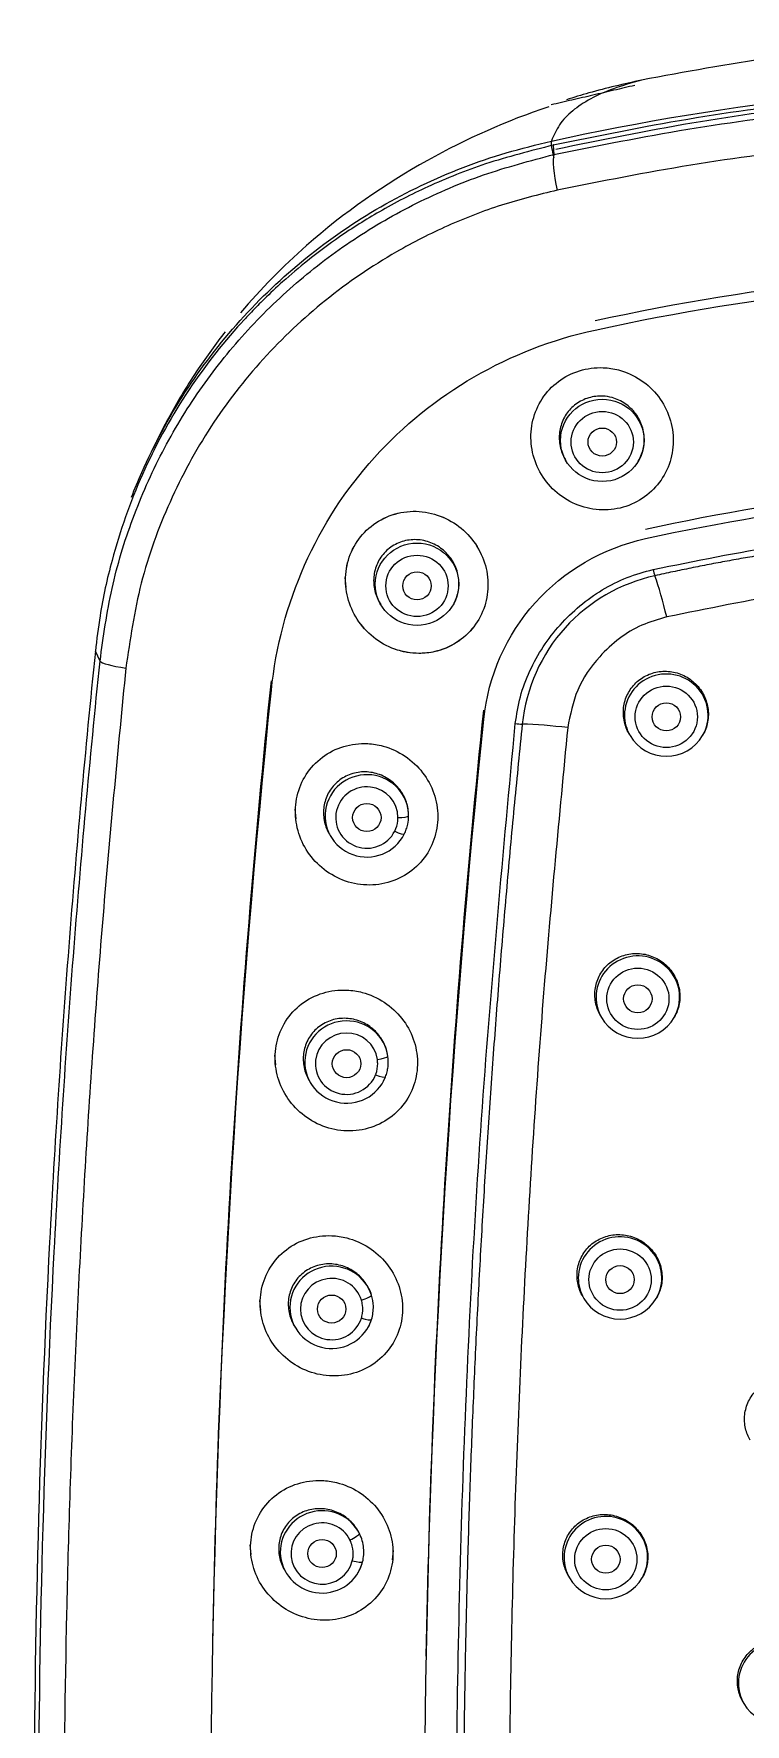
# Model space of a CAD drawing. Extents: x 0 to 3160, y 0 to 2315.
# Drawn here: x 1115.31 to 1135.3, y 1183.93 to 1231.42 of the extents above; entities that cross this region are included whole.
import ezdxf

# ---------------------------------------------------------------- set-up
doc = ezdxf.new("R2010")
doc.units = 0
doc.header["$LTSCALE"] = 10
doc.header["$MEASUREMENT"] = 0
doc.layers.add('1', color=7, linetype='CONTINUOUS')

msp = doc.modelspace()

# ---------------------------------------------------------------- linework, layer by layer
at = {"layer": '1', "color": 7, "linetype": 'Continuous', "lineweight": 13}
for p, q in [((1129.904, 1228.293), (1129.926, 1228.032)), ((1117.171, 1213.798), (1117.039, 1214.074)), ((1121.985, 1212.977), (1121.985, 1213.245)), ((1127.954, 1212.159), (1127.954, 1212.424))]:
    msp.add_line(p, q, dxfattribs=at)
at = {"layer": '1', "color": 7, "linetype": 'Continuous', "lineweight": 18}
for p, q in [((1130.241, 1219.47), (1130.266, 1219.426)), ((1132.305, 1219.426), (1132.308, 1219.432)), ((1124.055, 1216.144), (1124.081, 1215.879)), ((1125.026, 1215.444), (1125.06, 1215.386)), ((1127.098, 1215.386), (1127.102, 1215.391)), ((1117.038, 1214.079), (1117.039, 1214.074)), ((1132.041, 1211.749), (1132.066, 1211.706)), ((1134.105, 1211.706), (1134.11, 1211.716)), ((1122.644, 1209.635), (1122.671, 1209.37)), ((1123.617, 1208.933), (1123.65, 1208.877)), ((1131.239, 1203.83), (1131.266, 1203.784)), ((1133.305, 1203.784), (1133.311, 1203.795)), ((1122.074, 1202.723), (1122.101, 1202.456)), ((1123.045, 1202.02), (1123.079, 1201.961)), ((1130.738, 1195.943), (1130.766, 1195.894)), ((1132.805, 1195.894), (1132.812, 1195.906)), ((1121.654, 1195.833), (1121.681, 1195.566)), ((1122.624, 1195.13), (1122.66, 1195.068)), ((1121.385, 1188.966), (1121.412, 1188.698)), ((1125.394, 1188.549), (1125.42, 1188.812)), ((1122.354, 1188.263), (1122.391, 1188.199)), ((1130.336, 1188.091), (1130.366, 1188.039)), ((1132.405, 1188.039), (1132.413, 1188.053)), ((1135.24, 1184.558), (1135.266, 1184.513))]:
    msp.add_line(p, q, dxfattribs=at)
for centre, major_axis, ratio, start_param, end_param in [((1129.926, 1228.12), (-0.065, 0.293), 0.14625, 0.142753, 2.15388), ((1133.085, 1212.279), (-1.174, 0), 0.984808, 0.519148, 1.570797), ((1133.085, 1212.279), (1.174, 0), 0.984808, -1.570796, -0.519148), ((1124.669, 1209.45), (1.174, 0), 0.984808, -0.003231, 5.82392), ((1125.544, 1209.452), (-0.3, 0.001), 0.173647, 1.571366, 3.054896), ((1125.453, 1209.073), (-0.268, 0.135), 0.155654, 1.648802, 3.132332), ((1124.099, 1202.534), (1.174, 0), 0.984808, 0.140521, 5.913824), ((1132.285, 1204.358), (-1.174, 0), 0.984808, 0.519148, 1.570797), ((1132.285, 1204.358), (1.174, 0), 0.984808, -1.570796, -0.519148), ((1124.965, 1202.66), (0.297, 0.043), 0.171937, 4.687698, 6.171228), ((1124.915, 1202.228), (-0.279, 0.11), 0.161937, 1.634368, 3.117898), ((1123.679, 1195.642), (1.174, 0), 0.984808, 0.297825, 5.983763), ((1124.516, 1195.899), (0.286, 0.089), 0.166004, 4.660693, 6.144223), ((1131.785, 1196.468), (-1.174, 0), 0.984808, 0.519148, 1.570797), ((1131.785, 1196.468), (1.174, 0), 0.984808, -1.570796, -0.519148), ((1124.516, 1195.392), (-0.286, 0.09), 0.165922, 1.62276, 3.10629), ((1123.411, 1188.772), (-1.174, 0), 0.984808, 3.600812, 9.183695), ((1124.195, 1189.159), (0.268, 0.135), 0.155658, 4.634391, 6.117921), ((1124.26, 1188.571), (-0.291, 0.073), 0.168626, 1.61287, 3.0964), ((1131.385, 1188.612), (-1.174, 0), 0.984808, 0.519148, 1.570797), ((1131.385, 1188.612), (1.174, 0), 0.984808, -1.570796, -0.519148), ((1136.285, 1185.087), (-1.174, 0), 0.984808, 0.519148, 1.570797)]:
    msp.add_ellipse(centre, major_axis=major_axis, ratio=ratio, start_param=start_param, end_param=end_param, dxfattribs=at)
at = {"layer": '1', "color": 7, "linetype": 'Continuous', "lineweight": 13}
for centre, major_axis, ratio, start_param, end_param in [((1129.978, 1228.012), (-0.065, 0.293), 0.146675, -0.223234, 0.259169), ((1130.171, 1227.096), (-0.211, 0.977), 0.162532, 0.259836, 1.604359), ((1132.752, 1216.403), (-0.065, 0.293), 0.144836, 1.643982, 2.318547), ((1132.852, 1214.823), (-0.428, 1.954), 0.142616, -1.492042, -0.822695), ((1118.162, 1213.713), (-0.995, 0.101), 0.140734, 0.104858, 1.313382), ((1133.085, 1212.279), (-1.174, 0), 0.984808, 2.622445, 6.283185), ((1128.89, 1212.077), (-0.298, 0.031), 0.13411, 1.419789, 2.09866), ((1130.015, 1211.694), (-1.989, 0.207), 0.133358, 4.575348, 5.240428), ((1133.085, 1212.279), (-1.174, 0), 0.984808, 0, 0.519148), ((1124.669, 1209.403), (-0.875, 0), 0.984808, 3.138362, 8.965512), ((1132.285, 1204.358), (-1.174, 0), 0.984808, 2.622445, 6.283185), ((1132.285, 1204.358), (-1.174, 0), 0.984808, 0, 0.519148), ((1124.099, 1202.487), (0.875, 0), 0.984808, 0.140521, 5.913824), ((1131.785, 1196.468), (-1.174, 0), 0.984808, 2.622445, 6.283185), ((1123.679, 1195.594), (0.875, 0), 0.984808, 0.297825, 5.983763), ((1131.785, 1196.468), (-1.174, 0), 0.984808, 0, 0.519148), ((1131.385, 1188.612), (-1.174, 0), 0.984808, 2.622445, 6.283185), ((1123.411, 1188.725), (-0.875, 0), 0.984808, 3.600812, 9.183695), ((1131.385, 1188.612), (-1.174, 0), 0.984808, 0, 0.519148), ((1136.285, 1185.087), (-1.174, 0), 0.984808, 2.622445, 6.283185), ((1136.285, 1185.087), (-1.174, 0), 0.984808, 0, 0.519148)]:
    msp.add_ellipse(centre, major_axis=major_axis, ratio=ratio, start_param=start_param, end_param=end_param, dxfattribs=at)
at = {"layer": '1', "color": 7, "linetype": 'Continuous', "lineweight": 18}
for centre, major_axis in [((1131.285, 1219.999), (-1.174, 0)), ((1131.285, 1219.952), (0.4, 0)), ((1126.079, 1215.959), (-1.174, 0)), ((1126.079, 1215.912), (0.4, 0)), ((1133.085, 1212.232), (0.4, 0)), ((1124.669, 1209.403), (0.4, 0)), ((1132.285, 1204.31), (0.4, 0)), ((1124.099, 1202.487), (0.4, 0)), ((1131.785, 1196.42), (0.4, 0)), ((1123.679, 1195.594), (0.4, 0)), ((1123.411, 1188.725), (0.4, 0)), ((1131.385, 1188.565), (0.4, 0))]:
    msp.add_ellipse(centre, major_axis=major_axis, ratio=0.984808, dxfattribs=at)
at = {"layer": '1', "color": 7, "linetype": 'Continuous', "lineweight": 13}
for centre in [(1131.285, 1219.952), (1126.079, 1215.912), (1133.085, 1212.232), (1132.285, 1204.31), (1131.785, 1196.42), (1131.385, 1188.565)]:
    msp.add_ellipse(centre, major_axis=(0.875, 0), ratio=0.984808, dxfattribs=at)
at = {"layer": '1', "color": 7, "linetype": 'Continuous', "lineweight": 18}
for points, knots in [([(1158.187, 1230.12), (1156.974, 1230.345), (1154.55, 1230.794), (1150.866, 1231.205), (1147.169, 1231.421), (1143.459, 1231.423), (1139.748, 1231.207), (1136.044, 1230.796), (1133.607, 1230.346), (1132.388, 1230.121)], [0, 0, 0, 0, 0.142917, 0.285499, 0.427782, 0.569979, 0.712989, 0.856507, 1, 1, 1, 1]), ([(1129.856, 1228.408), (1134.862, 1229.515), (1140.116, 1230.092), (1150.465, 1230.091), (1155.68, 1229.521), (1160.715, 1228.408)], [0, 0, 0, 0, 0.5, 0.5, 1, 1, 1, 1]), ([(1132.388, 1230.121), (1131.894, 1230.01), (1131.184, 1229.85), (1130.487, 1229.635), (1130.276, 1229.565)], [0, 0, 0, 0, 0.695922, 1, 1, 1, 1]), ([(1160.667, 1228.293), (1159.4, 1228.551), (1156.874, 1229.067), (1153.027, 1229.578), (1149.164, 1229.894), (1145.288, 1229.998), (1141.405, 1229.893), (1137.531, 1229.574), (1133.683, 1229.063), (1131.163, 1228.549), (1129.904, 1228.293)], [0, 0, 0, 0, 0.125753, 0.250834, 0.375449, 0.499809, 0.624508, 0.749728, 0.875039, 1, 1, 1, 1]), ([(1129.978, 1228.182), (1131.249, 1228.443), (1133.777, 1228.961), (1137.615, 1229.478), (1141.45, 1229.797), (1145.285, 1229.902), (1149.121, 1229.797), (1152.955, 1229.478), (1156.794, 1228.961), (1159.321, 1228.443), (1160.593, 1228.182)], [0, 0, 0, 0, 0.126922, 0.252204, 0.37638, 0.5, 0.62362, 0.747796, 0.873078, 1, 1, 1, 1]), ([(1129.782, 1229.371), (1128.603, 1228.98), (1126.246, 1227.931), (1123.31, 1225.908), (1121.694, 1224.261), (1121.12, 1223.583)], [0, 0, 0, 0, 0.362395, 0.755403, 1, 1, 1, 1]), ([(1129.904, 1228.293), (1129.266, 1228.131), (1128.055, 1227.824), (1126.436, 1227.175), (1125.071, 1226.477), (1123.95, 1225.767), (1123.05, 1225.098), (1122.349, 1224.505), (1121.828, 1224.017), (1121.469, 1223.653), (1121.259, 1223.43), (1120.595, 1222.704), (1119.529, 1221.33), (1118.303, 1219.075), (1117.553, 1216.955), (1117.184, 1215.268), (1117.08, 1214.407), (1117.039, 1214.074)], [0, 0, 0, 0, 0.095356, 0.180765, 0.255896, 0.32081, 0.375716, 0.420666, 0.455666, 0.4807, 0.49574, 0.500765, 0.625303, 0.749988, 0.874546, 0.951584, 1, 1, 1, 1]), ([(1118.054, 1218.404), (1118.145, 1218.637), (1118.568, 1219.656), (1119.503, 1221.381), (1121.572, 1224.083), (1124.263, 1226.262), (1126.961, 1227.539), (1128.586, 1228.098), (1129.43, 1228.304), (1129.856, 1228.408)], [0, 0, 0, 0, 0.046447, 0.204807, 0.363612, 0.680516, 0.840188, 0.919435, 1, 1, 1, 1]), ([(1117.171, 1213.798), (1117.265, 1214.481), (1117.453, 1215.844), (1118.057, 1217.815), (1118.883, 1219.688), (1119.941, 1221.435), (1121.208, 1223.03), (1122.664, 1224.453), (1124.285, 1225.683), (1126.051, 1226.697), (1127.927, 1227.501), (1129.26, 1227.855), (1129.926, 1228.032)], [0, 0, 0, 0, 0.100385, 0.20018, 0.300559, 0.400425, 0.500329, 0.60028, 0.699954, 0.799725, 0.899865, 1, 1, 1, 1]), ([(1131.083, 1223.364), (1135.732, 1224.381), (1140.481, 1224.893), (1150.109, 1224.892), (1154.839, 1224.381), (1159.488, 1223.365)], [0, 0, 0, 0, 0.5, 0.5, 1, 1, 1, 1]), ([(1131.083, 1223.1), (1135.739, 1224.119), (1140.455, 1224.627), (1150.012, 1224.635), (1154.831, 1224.12), (1159.488, 1223.101)], [0, 0, 0, 0, 0.5, 0.5, 1, 1, 1, 1]), ([(1131.083, 1223.1), (1135.739, 1224.119), (1140.455, 1224.627), (1150.012, 1224.635), (1154.831, 1224.12), (1159.488, 1223.101)], [0, 0, 0, 0, 0.5, 0.5, 1, 1, 1, 1]), ([(1120.689, 1223.053), (1120.424, 1222.715), (1119.871, 1221.953), (1119.19, 1220.838), (1118.794, 1220.052), (1118.64, 1219.722)], [0, 0, 0, 0, 0.332026, 0.725177, 1, 1, 1, 1]), ([(1121.985, 1212.977), (1122.237, 1215.429), (1123.26, 1217.719), (1126.5, 1221.314), (1128.681, 1222.574), (1131.083, 1223.1)], [0, 0, 0, 0, 0.5, 0.5, 1, 1, 1, 1]), ([(1121.985, 1212.977), (1122.237, 1215.429), (1123.26, 1217.719), (1126.5, 1221.314), (1128.681, 1222.574), (1131.083, 1223.1)], [0, 0, 0, 0, 0.5, 0.5, 1, 1, 1, 1]), ([(1131.312, 1222.042), (1131.087, 1222.051), (1130.86, 1222.021), (1130.434, 1221.89), (1130.229, 1221.786), (1129.875, 1221.52), (1129.72, 1221.354), (1129.478, 1220.986), (1129.389, 1220.779), (1129.284, 1220.353), (1129.268, 1220.128), (1129.309, 1219.688), (1129.367, 1219.468), (1129.55, 1219.06), (1129.678, 1218.867), (1129.987, 1218.535), (1130.173, 1218.392), (1130.576, 1218.177), (1130.799, 1218.102), (1131.25, 1218.033), (1131.484, 1218.038), (1131.927, 1218.124), (1132.143, 1218.206), (1132.525, 1218.434), (1132.698, 1218.582), (1132.977, 1218.922), (1133.089, 1219.119), (1133.238, 1219.532), (1133.278, 1219.754), (1133.283, 1220.196), (1133.248, 1220.421), (1133.108, 1220.845), (1133, 1221.049), (1132.727, 1221.409), (1132.557, 1221.569), (1132.179, 1221.823), (1131.965, 1221.919), (1131.603, 1222.014), (1131.457, 1222.036), (1131.312, 1222.042)], [0, 0, 0, 0, 0.053843, 0.053843, 0.10772, 0.10772, 0.16108, 0.16108, 0.213849, 0.213849, 0.266429, 0.266429, 0.319347, 0.319347, 0.372997, 0.372997, 0.42743, 0.42743, 0.4823, 0.4823, 0.537032, 0.537032, 0.591144, 0.591144, 0.644497, 0.644497, 0.697315, 0.697315, 0.750013, 0.750013, 0.802995, 0.802995, 0.856518, 0.856518, 0.910635, 0.910635, 0.965196, 0.965196, 1, 1, 1, 1]), ([(1131.312, 1222.042), (1131.087, 1222.051), (1130.86, 1222.021), (1130.434, 1221.89), (1130.229, 1221.786), (1129.875, 1221.52), (1129.72, 1221.354), (1129.478, 1220.986), (1129.389, 1220.779), (1129.284, 1220.353), (1129.268, 1220.128), (1129.309, 1219.688), (1129.367, 1219.468), (1129.55, 1219.06), (1129.678, 1218.867), (1129.987, 1218.535), (1130.173, 1218.392), (1130.576, 1218.177), (1130.799, 1218.102), (1131.25, 1218.033), (1131.484, 1218.038), (1131.927, 1218.124), (1132.143, 1218.206), (1132.525, 1218.434), (1132.698, 1218.582), (1132.977, 1218.922), (1133.089, 1219.119), (1133.238, 1219.532), (1133.278, 1219.754), (1133.283, 1220.196), (1133.248, 1220.421), (1133.108, 1220.845), (1133, 1221.049), (1132.727, 1221.409), (1132.557, 1221.569), (1132.179, 1221.823), (1131.965, 1221.919), (1131.603, 1222.014), (1131.457, 1222.036), (1131.312, 1222.042)], [0, 0, 0, 0, 0.053843, 0.053843, 0.10772, 0.10772, 0.16108, 0.16108, 0.213849, 0.213849, 0.266429, 0.266429, 0.319347, 0.319347, 0.372997, 0.372997, 0.42743, 0.42743, 0.4823, 0.4823, 0.537032, 0.537032, 0.591144, 0.591144, 0.644497, 0.644497, 0.697315, 0.697315, 0.750013, 0.750013, 0.802995, 0.802995, 0.856518, 0.856518, 0.910635, 0.910635, 0.965196, 0.965196, 1, 1, 1, 1]), ([(1131.301, 1221.242), (1131.168, 1221.249), (1131.031, 1221.233), (1130.776, 1221.157), (1130.653, 1221.096), (1130.44, 1220.939), (1130.346, 1220.841), (1130.2, 1220.623), (1130.145, 1220.5), (1130.08, 1220.246), (1130.069, 1220.111), (1130.09, 1219.848), (1130.124, 1219.716), (1130.196, 1219.552), (1130.217, 1219.511), (1130.24, 1219.47)], [0, 0, 0, 0, 0.159444, 0.159444, 0.318994, 0.318994, 0.476869, 0.476869, 0.63302, 0.63302, 0.788656, 0.788656, 0.945273, 0.945273, 1, 1, 1, 1]), ([(1132.307, 1219.43), (1132.34, 1219.487), (1132.369, 1219.547), (1132.437, 1219.732), (1132.463, 1219.864), (1132.468, 1220.128), (1132.448, 1220.262), (1132.367, 1220.516), (1132.304, 1220.638), (1132.143, 1220.855), (1132.043, 1220.952), (1131.818, 1221.106), (1131.691, 1221.165), (1131.476, 1221.224), (1131.389, 1221.238), (1131.301, 1221.242)], [0, 0, 0, 0, 0.080452, 0.080452, 0.240499, 0.240499, 0.401296, 0.401296, 0.56379, 0.56379, 0.72826, 0.72826, 0.894231, 0.894231, 1, 1, 1, 1]), ([(1132.503, 1217.504), (1136.696, 1218.428), (1140.941, 1218.887), (1149.537, 1218.894), (1153.874, 1218.429), (1158.067, 1217.505)], [0, 0, 0, 0, 0.5, 0.5, 1, 1, 1, 1]), ([(1132.503, 1217.24), (1136.696, 1218.166), (1140.941, 1218.626), (1149.536, 1218.633), (1153.874, 1218.167), (1158.067, 1217.241)], [0, 0, 0, 0, 0.5, 0.5, 1, 1, 1, 1]), ([(1132.503, 1217.24), (1136.696, 1218.166), (1140.941, 1218.626), (1149.536, 1218.633), (1153.874, 1218.167), (1158.067, 1217.241)], [0, 0, 0, 0, 0.5, 0.5, 1, 1, 1, 1]), ([(1125.8, 1214.044), (1126.024, 1214.006), (1126.256, 1214.005), (1126.7, 1214.082), (1126.919, 1214.161), (1127.306, 1214.384), (1127.481, 1214.53), (1127.765, 1214.868), (1127.878, 1215.063), (1128.029, 1215.473), (1128.07, 1215.693), (1128.077, 1216.131), (1128.044, 1216.354), (1127.908, 1216.775), (1127.803, 1216.979), (1127.537, 1217.341), (1127.37, 1217.503), (1126.997, 1217.763), (1126.785, 1217.865), (1126.345, 1217.991), (1126.111, 1218.017), (1125.655, 1217.989), (1125.428, 1217.935), (1125.014, 1217.755), (1124.822, 1217.628), (1124.502, 1217.322), (1124.368, 1217.139), (1124.174, 1216.746), (1124.111, 1216.531), (1124.059, 1216.099), (1124.07, 1215.875), (1124.161, 1215.446), (1124.244, 1215.234), (1124.471, 1214.85), (1124.619, 1214.673), (1124.961, 1214.375), (1125.161, 1214.252), (1125.51, 1214.11), (1125.654, 1214.069), (1125.8, 1214.044)], [0, 0, 0, 0, 0.054622, 0.054622, 0.109297, 0.109297, 0.163152, 0.163152, 0.215954, 0.215954, 0.268164, 0.268164, 0.32041, 0.32041, 0.37325, 0.37325, 0.427009, 0.427009, 0.481691, 0.481691, 0.536949, 0.536949, 0.592159, 0.592159, 0.646637, 0.646637, 0.699975, 0.699975, 0.752297, 0.752297, 0.804226, 0.804226, 0.856584, 0.856584, 0.910005, 0.910005, 0.964638, 0.964638, 1, 1, 1, 1]), ([(1126.579, 1214.064), (1126.794, 1214.113), (1127.003, 1214.2), (1127.374, 1214.436), (1127.541, 1214.59), (1127.809, 1214.938), (1127.913, 1215.137), (1128.047, 1215.553), (1128.078, 1215.775), (1128.068, 1216.213), (1128.025, 1216.435), (1127.872, 1216.851), (1127.759, 1217.051), (1127.478, 1217.402), (1127.305, 1217.557), (1126.921, 1217.803), (1126.705, 1217.896), (1126.26, 1218.003), (1126.025, 1218.02), (1125.571, 1217.972), (1125.347, 1217.909), (1124.943, 1217.711), (1124.757, 1217.576), (1124.45, 1217.256), (1124.325, 1217.069), (1124.148, 1216.668), (1124.094, 1216.451), (1124.06, 1216.017), (1124.08, 1215.793), (1124.189, 1215.367), (1124.28, 1215.159), (1124.522, 1214.783), (1124.678, 1214.612), (1125.033, 1214.327), (1125.238, 1214.212), (1125.67, 1214.057), (1125.903, 1214.016), (1126.283, 1214.014), (1126.434, 1214.031), (1126.579, 1214.064)], [0, 0, 0, 0, 0.053374, 0.053374, 0.1068, 0.1068, 0.159496, 0.159496, 0.211676, 0.211676, 0.263971, 0.263971, 0.316914, 0.316914, 0.370795, 0.370795, 0.425575, 0.425575, 0.480867, 0.480867, 0.536022, 0.536022, 0.590373, 0.590373, 0.643567, 0.643567, 0.6958, 0.6958, 0.747739, 0.747739, 0.800203, 0.800203, 0.853779, 0.853779, 0.908544, 0.908544, 0.964001, 0.964001, 1, 1, 1, 1]), ([(1127.101, 1215.39), (1127.132, 1215.443), (1127.158, 1215.498), (1127.227, 1215.677), (1127.253, 1215.808), (1127.261, 1216.07), (1127.243, 1216.204), (1127.165, 1216.457), (1127.105, 1216.579), (1126.948, 1216.798), (1126.85, 1216.896), (1126.629, 1217.056), (1126.503, 1217.118), (1126.24, 1217.198), (1126.1, 1217.216), (1125.827, 1217.203), (1125.69, 1217.173), (1125.44, 1217.069), (1125.324, 1216.994), (1125.129, 1216.813), (1125.047, 1216.705), (1124.928, 1216.472), (1124.888, 1216.343), (1124.853, 1216.085), (1124.858, 1215.951), (1124.909, 1215.693), (1124.957, 1215.566), (1125.023, 1215.449), (1125.024, 1215.447), (1125.025, 1215.446)], [0, 0, 0, 0, 0.036684, 0.036684, 0.115066, 0.115066, 0.193398, 0.193398, 0.272615, 0.272615, 0.353294, 0.353294, 0.435464, 0.435464, 0.518558, 0.518558, 0.601562, 0.601562, 0.683417, 0.683417, 0.763539, 0.763539, 0.84215, 0.84215, 0.920175, 0.920175, 0.998801, 0.998801, 1, 1, 1, 1]), ([(1127.954, 1212.159), (1128.08, 1213.385), (1128.59, 1214.533), (1130.21, 1216.34), (1131.302, 1216.975), (1132.503, 1217.24)], [0, 0, 0, 0, 0.5, 0.5, 1, 1, 1, 1]), ([(1127.954, 1212.159), (1128.08, 1213.385), (1128.59, 1214.533), (1130.21, 1216.34), (1131.302, 1216.975), (1132.503, 1217.24)], [0, 0, 0, 0, 0.5, 0.5, 1, 1, 1, 1]), ([(1128.841, 1212.042), (1128.88, 1212.295), (1128.958, 1212.805), (1129.325, 1213.772), (1130.042, 1214.864), (1131.048, 1215.695), (1131.969, 1216.169), (1132.468, 1216.305), (1132.715, 1216.372)], [0, 0, 0, 0, 0.123272, 0.249384, 0.499536, 0.750008, 0.876341, 1, 1, 1, 1]), ([(1157.474, 1215.039), (1156.323, 1215.273), (1154.03, 1215.74), (1150.536, 1216.171), (1147.035, 1216.394), (1143.529, 1216.394), (1140.03, 1216.17), (1136.538, 1215.739), (1134.247, 1215.272), (1133.096, 1215.038)], [0, 0, 0, 0, 0.144213, 0.287043, 0.429157, 0.571149, 0.713154, 0.85585, 1, 1, 1, 1]), ([(1117.039, 1214.074), (1116.754, 1211.311), (1116.505, 1208.536), (1116.076, 1203.002), (1115.897, 1200.237), (1115.465, 1191.956), (1115.319, 1186.46), (1115.309, 1175.515), (1115.445, 1170.062), (1115.859, 1161.954), (1116.031, 1159.262), (1116.445, 1153.901), (1116.686, 1151.243), (1116.963, 1148.562)], [0, 0, 0, 0, 0.125, 0.125, 0.25, 0.25, 0.5, 0.5, 0.75, 0.75, 0.875, 0.875, 1, 1, 1, 1]), ([(1132.042, 1211.748), (1131.979, 1211.855), (1131.933, 1211.973), (1131.877, 1212.224), (1131.87, 1212.361), (1131.902, 1212.624), (1131.941, 1212.754), (1132.058, 1212.989), (1132.137, 1213.097), (1132.325, 1213.278), (1132.436, 1213.353), (1132.675, 1213.462), (1132.806, 1213.497), (1133.071, 1213.521), (1133.208, 1213.511), (1133.469, 1213.446), (1133.597, 1213.39), (1133.825, 1213.242), (1133.928, 1213.148), (1134.095, 1212.933), (1134.161, 1212.811), (1134.247, 1212.555), (1134.269, 1212.419), (1134.265, 1212.152), (1134.24, 1212.018), (1134.172, 1211.833), (1134.144, 1211.774), (1134.111, 1211.717)], [0, 0, 0, 0, 0.074224, 0.074224, 0.154938, 0.154938, 0.234836, 0.234836, 0.314278, 0.314278, 0.393816, 0.393816, 0.473918, 0.473918, 0.554776, 0.554776, 0.636248, 0.636248, 0.71795, 0.71795, 0.799427, 0.799427, 0.880337, 0.880337, 0.960567, 0.960567, 1, 1, 1, 1]), ([(1124.693, 1211.48), (1124.466, 1211.491), (1124.235, 1211.464), (1123.804, 1211.335), (1123.598, 1211.231), (1123.241, 1210.963), (1123.085, 1210.797), (1122.847, 1210.427), (1122.76, 1210.22), (1122.662, 1209.795), (1122.649, 1209.572), (1122.696, 1209.139), (1122.756, 1208.923), (1122.94, 1208.523), (1123.068, 1208.334), (1123.374, 1208.006), (1123.558, 1207.864), (1123.958, 1207.647), (1124.181, 1207.571), (1124.633, 1207.496), (1124.869, 1207.498), (1125.317, 1207.581), (1125.536, 1207.662), (1125.922, 1207.891), (1126.096, 1208.04), (1126.374, 1208.383), (1126.483, 1208.58), (1126.627, 1208.992), (1126.663, 1209.213), (1126.662, 1209.65), (1126.624, 1209.871), (1126.48, 1210.288), (1126.372, 1210.488), (1126.1, 1210.842), (1125.931, 1211), (1125.556, 1211.254), (1125.343, 1211.351), (1124.983, 1211.449), (1124.838, 1211.472), (1124.693, 1211.48)], [0, 0, 0, 0, 0.054897, 0.054897, 0.109842, 0.109842, 0.164004, 0.164004, 0.216892, 0.216892, 0.268861, 0.268861, 0.320721, 0.320721, 0.373327, 0.373327, 0.42719, 0.42719, 0.482238, 0.482238, 0.537835, 0.537835, 0.59309, 0.59309, 0.647325, 0.647325, 0.700393, 0.700393, 0.752648, 0.752648, 0.804715, 0.804715, 0.857227, 0.857227, 0.910638, 0.910638, 0.965095, 0.965095, 1, 1, 1, 1]), ([(1124.693, 1211.48), (1124.466, 1211.491), (1124.235, 1211.464), (1123.804, 1211.335), (1123.598, 1211.231), (1123.241, 1210.963), (1123.085, 1210.797), (1122.847, 1210.427), (1122.76, 1210.22), (1122.662, 1209.795), (1122.649, 1209.572), (1122.696, 1209.139), (1122.756, 1208.923), (1122.94, 1208.523), (1123.068, 1208.334), (1123.374, 1208.006), (1123.558, 1207.864), (1123.958, 1207.647), (1124.181, 1207.571), (1124.633, 1207.496), (1124.869, 1207.498), (1125.317, 1207.581), (1125.536, 1207.662), (1125.922, 1207.891), (1126.096, 1208.04), (1126.374, 1208.383), (1126.483, 1208.58), (1126.627, 1208.992), (1126.663, 1209.213), (1126.662, 1209.65), (1126.624, 1209.871), (1126.48, 1210.288), (1126.372, 1210.488), (1126.1, 1210.842), (1125.931, 1211), (1125.556, 1211.254), (1125.343, 1211.351), (1124.983, 1211.449), (1124.838, 1211.472), (1124.693, 1211.48)], [0, 0, 0, 0, 0.054897, 0.054897, 0.109842, 0.109842, 0.164004, 0.164004, 0.216892, 0.216892, 0.268861, 0.268861, 0.320721, 0.320721, 0.373327, 0.373327, 0.42719, 0.42719, 0.482238, 0.482238, 0.537835, 0.537835, 0.59309, 0.59309, 0.647325, 0.647325, 0.700393, 0.700393, 0.752648, 0.752648, 0.804715, 0.804715, 0.857227, 0.857227, 0.910638, 0.910638, 0.965095, 0.965095, 1, 1, 1, 1]), ([(1125.843, 1209.446), (1125.844, 1209.578), (1125.822, 1209.712), (1125.738, 1209.963), (1125.674, 1210.083), (1125.512, 1210.296), (1125.412, 1210.391), (1125.189, 1210.544), (1125.062, 1210.604), (1124.799, 1210.677), (1124.659, 1210.692), (1124.387, 1210.673), (1124.251, 1210.64), (1124.005, 1210.531), (1123.89, 1210.454), (1123.7, 1210.269), (1123.621, 1210.159), (1123.508, 1209.923), (1123.471, 1209.794), (1123.444, 1209.536), (1123.453, 1209.402), (1123.509, 1209.156), (1123.555, 1209.04), (1123.616, 1208.934)], [0, 0, 0, 0, 0.089956, 0.089956, 0.179833, 0.179833, 0.271043, 0.271043, 0.364157, 0.364157, 0.458691, 0.458691, 0.553506, 0.553506, 0.647223, 0.647223, 0.738891, 0.738891, 0.828521, 0.828521, 0.91709, 0.91709, 1, 1, 1, 1]), ([(1125.453, 1209.021), (1125.499, 1209.112), (1125.529, 1209.212), (1125.542, 1209.342), (1125.544, 1209.371), (1125.544, 1209.4)], [0, 0, 0, 0, 0.781224, 0.781224, 1, 1, 1, 1]), ([(1125.721, 1208.938), (1125.743, 1208.982), (1125.762, 1209.027), (1125.795, 1209.12), (1125.808, 1209.168), (1125.834, 1209.291), (1125.842, 1209.369), (1125.843, 1209.446)], [0, 0, 0, 0, 0.280533, 0.280533, 0.561068, 0.561068, 1, 1, 1, 1]), ([(1131.24, 1203.83), (1131.178, 1203.936), (1131.132, 1204.052), (1131.077, 1204.3), (1131.069, 1204.436), (1131.1, 1204.697), (1131.139, 1204.826), (1131.254, 1205.059), (1131.333, 1205.167), (1131.52, 1205.348), (1131.631, 1205.423), (1131.87, 1205.532), (1132.001, 1205.567), (1132.267, 1205.591), (1132.405, 1205.581), (1132.667, 1205.516), (1132.796, 1205.461), (1133.024, 1205.313), (1133.127, 1205.219), (1133.294, 1205.005), (1133.36, 1204.883), (1133.446, 1204.629), (1133.468, 1204.494), (1133.465, 1204.23), (1133.44, 1204.097), (1133.372, 1203.913), (1133.345, 1203.854), (1133.312, 1203.797)], [0, 0, 0, 0, 0.073538, 0.073538, 0.153878, 0.153878, 0.233553, 0.233553, 0.313062, 0.313062, 0.392959, 0.392959, 0.473591, 0.473591, 0.554961, 0.554961, 0.636745, 0.636745, 0.718468, 0.718468, 0.799713, 0.799713, 0.880282, 0.880282, 0.960247, 0.960247, 1, 1, 1, 1]), ([(1124.114, 1204.555), (1123.885, 1204.566), (1123.654, 1204.538), (1123.223, 1204.407), (1123.016, 1204.302), (1122.66, 1204.033), (1122.505, 1203.865), (1122.269, 1203.493), (1122.183, 1203.285), (1122.089, 1202.859), (1122.079, 1202.636), (1122.131, 1202.204), (1122.193, 1201.989), (1122.382, 1201.593), (1122.51, 1201.407), (1122.818, 1201.084), (1123.003, 1200.945), (1123.403, 1200.733), (1123.625, 1200.659), (1124.076, 1200.587), (1124.311, 1200.59), (1124.759, 1200.675), (1124.977, 1200.757), (1125.362, 1200.988), (1125.536, 1201.138), (1125.812, 1201.483), (1125.921, 1201.681), (1126.06, 1202.095), (1126.095, 1202.316), (1126.088, 1202.752), (1126.048, 1202.973), (1125.9, 1203.386), (1125.79, 1203.584), (1125.515, 1203.933), (1125.346, 1204.089), (1124.97, 1204.337), (1124.757, 1204.432), (1124.4, 1204.526), (1124.256, 1204.548), (1124.114, 1204.555)], [0, 0, 0, 0, 0.055185, 0.055185, 0.110412, 0.110412, 0.164957, 0.164957, 0.218192, 0.218192, 0.270315, 0.270315, 0.322077, 0.322077, 0.374381, 0.374381, 0.427864, 0.427864, 0.482618, 0.482618, 0.538143, 0.538143, 0.593587, 0.593587, 0.64818, 0.64818, 0.701603, 0.701603, 0.754058, 0.754058, 0.806099, 0.806099, 0.858377, 0.858377, 0.911441, 0.911441, 0.965571, 0.965571, 1, 1, 1, 1]), ([(1124.114, 1204.555), (1123.885, 1204.566), (1123.654, 1204.538), (1123.223, 1204.407), (1123.016, 1204.302), (1122.66, 1204.033), (1122.505, 1203.865), (1122.269, 1203.493), (1122.183, 1203.285), (1122.089, 1202.859), (1122.079, 1202.636), (1122.131, 1202.204), (1122.193, 1201.989), (1122.382, 1201.593), (1122.51, 1201.407), (1122.818, 1201.084), (1123.003, 1200.945), (1123.403, 1200.733), (1123.625, 1200.659), (1124.076, 1200.587), (1124.311, 1200.59), (1124.759, 1200.675), (1124.977, 1200.757), (1125.362, 1200.988), (1125.536, 1201.138), (1125.812, 1201.483), (1125.921, 1201.681), (1126.06, 1202.095), (1126.095, 1202.316), (1126.088, 1202.752), (1126.048, 1202.973), (1125.9, 1203.386), (1125.79, 1203.584), (1125.515, 1203.933), (1125.346, 1204.089), (1124.97, 1204.337), (1124.757, 1204.432), (1124.4, 1204.526), (1124.256, 1204.548), (1124.114, 1204.555)], [0, 0, 0, 0, 0.055185, 0.055185, 0.110412, 0.110412, 0.164957, 0.164957, 0.218192, 0.218192, 0.270315, 0.270315, 0.322077, 0.322077, 0.374381, 0.374381, 0.427864, 0.427864, 0.482618, 0.482618, 0.538143, 0.538143, 0.593587, 0.593587, 0.64818, 0.64818, 0.701603, 0.701603, 0.754058, 0.754058, 0.806099, 0.806099, 0.858377, 0.858377, 0.911441, 0.911441, 0.965571, 0.965571, 1, 1, 1, 1]), ([(1125.261, 1202.696), (1125.243, 1202.827), (1125.202, 1202.957), (1125.083, 1203.194), (1125.003, 1203.304), (1124.813, 1203.492), (1124.701, 1203.573), (1124.459, 1203.693), (1124.325, 1203.734), (1124.055, 1203.769), (1123.915, 1203.764), (1123.65, 1203.708), (1123.52, 1203.655), (1123.294, 1203.512), (1123.192, 1203.42), (1123.032, 1203.21), (1122.97, 1203.09), (1122.893, 1202.84), (1122.876, 1202.708), (1122.887, 1202.448), (1122.914, 1202.317), (1122.984, 1202.135), (1123.013, 1202.076), (1123.046, 1202.019)], [0, 0, 0, 0, 0.093671, 0.093671, 0.187257, 0.187257, 0.282295, 0.282295, 0.379356, 0.379356, 0.477858, 0.477858, 0.576528, 0.576528, 0.673883, 0.673883, 0.768988, 0.768988, 0.861988, 0.861988, 0.954028, 0.954028, 1, 1, 1, 1]), ([(1124.915, 1202.176), (1124.917, 1202.182), (1124.92, 1202.188), (1124.957, 1202.29), (1124.975, 1202.394), (1124.973, 1202.533), (1124.97, 1202.571), (1124.965, 1202.607)], [0, 0, 0, 0, 0.045191, 0.045191, 0.747554, 0.747554, 1, 1, 1, 1]), ([(1125.193, 1202.117), (1125.211, 1202.162), (1125.226, 1202.209), (1125.25, 1202.305), (1125.259, 1202.353), (1125.276, 1202.499), (1125.275, 1202.599), (1125.261, 1202.696)], [0, 0, 0, 0, 0.250562, 0.250562, 0.501118, 0.501118, 1, 1, 1, 1]), ([(1123.685, 1197.654), (1123.456, 1197.664), (1123.224, 1197.635), (1122.792, 1197.502), (1122.586, 1197.397), (1122.231, 1197.126), (1122.076, 1196.956), (1121.842, 1196.583), (1121.757, 1196.373), (1121.668, 1195.946), (1121.659, 1195.723), (1121.716, 1195.292), (1121.781, 1195.079), (1121.974, 1194.686), (1122.105, 1194.502), (1122.415, 1194.185), (1122.599, 1194.049), (1122.999, 1193.842), (1123.221, 1193.77), (1123.671, 1193.702), (1123.905, 1193.706), (1124.351, 1193.792), (1124.569, 1193.876), (1124.954, 1194.108), (1125.126, 1194.259), (1125.401, 1194.606), (1125.509, 1194.805), (1125.645, 1195.221), (1125.678, 1195.443), (1125.666, 1195.878), (1125.623, 1196.098), (1125.47, 1196.508), (1125.358, 1196.704), (1125.08, 1197.048), (1124.91, 1197.201), (1124.534, 1197.444), (1124.322, 1197.536), (1123.967, 1197.627), (1123.825, 1197.648), (1123.685, 1197.654)], [0, 0, 0, 0, 0.05543, 0.05543, 0.110891, 0.110891, 0.165802, 0.165802, 0.219409, 0.219409, 0.271736, 0.271736, 0.323451, 0.323451, 0.375488, 0.375488, 0.428598, 0.428598, 0.48303, 0.48303, 0.53843, 0.53843, 0.594007, 0.594007, 0.64893, 0.64893, 0.70272, 0.70272, 0.75542, 0.75542, 0.807487, 0.807487, 0.859574, 0.859574, 0.912306, 0.912306, 0.966093, 0.966093, 1, 1, 1, 1]), ([(1123.685, 1197.654), (1123.456, 1197.664), (1123.224, 1197.635), (1122.792, 1197.502), (1122.586, 1197.397), (1122.231, 1197.126), (1122.076, 1196.956), (1121.842, 1196.583), (1121.757, 1196.373), (1121.668, 1195.946), (1121.659, 1195.723), (1121.716, 1195.292), (1121.781, 1195.079), (1121.974, 1194.686), (1122.105, 1194.502), (1122.415, 1194.185), (1122.599, 1194.049), (1122.999, 1193.842), (1123.221, 1193.77), (1123.671, 1193.702), (1123.905, 1193.706), (1124.351, 1193.792), (1124.569, 1193.876), (1124.954, 1194.108), (1125.126, 1194.259), (1125.401, 1194.606), (1125.509, 1194.805), (1125.645, 1195.221), (1125.678, 1195.443), (1125.666, 1195.878), (1125.623, 1196.098), (1125.47, 1196.508), (1125.358, 1196.704), (1125.08, 1197.048), (1124.91, 1197.201), (1124.534, 1197.444), (1124.322, 1197.536), (1123.967, 1197.627), (1123.825, 1197.648), (1123.685, 1197.654)], [0, 0, 0, 0, 0.05543, 0.05543, 0.110891, 0.110891, 0.165802, 0.165802, 0.219409, 0.219409, 0.271736, 0.271736, 0.323451, 0.323451, 0.375488, 0.375488, 0.428598, 0.428598, 0.48303, 0.48303, 0.53843, 0.53843, 0.594007, 0.594007, 0.64893, 0.64893, 0.70272, 0.70272, 0.75542, 0.75542, 0.807487, 0.807487, 0.859574, 0.859574, 0.912306, 0.912306, 0.966093, 0.966093, 1, 1, 1, 1]), ([(1130.738, 1195.942), (1130.677, 1196.047), (1130.632, 1196.161), (1130.576, 1196.406), (1130.569, 1196.541), (1130.599, 1196.8), (1130.636, 1196.927), (1130.751, 1197.159), (1130.829, 1197.267), (1131.015, 1197.448), (1131.126, 1197.523), (1131.365, 1197.633), (1131.497, 1197.668), (1131.764, 1197.693), (1131.902, 1197.683), (1132.166, 1197.618), (1132.294, 1197.563), (1132.523, 1197.415), (1132.626, 1197.322), (1132.793, 1197.109), (1132.859, 1196.988), (1132.945, 1196.737), (1132.967, 1196.603), (1132.965, 1196.341), (1132.941, 1196.209), (1132.874, 1196.025), (1132.846, 1195.965), (1132.813, 1195.908)], [0, 0, 0, 0, 0.072529, 0.072529, 0.152541, 0.152541, 0.232108, 0.232108, 0.311808, 0.311808, 0.392145, 0.392145, 0.47331, 0.47331, 0.555108, 0.555108, 0.637068, 0.637068, 0.718679, 0.718679, 0.799619, 0.799619, 0.879863, 0.879863, 0.959658, 0.959658, 1, 1, 1, 1]), ([(1124.802, 1195.981), (1124.763, 1196.108), (1124.703, 1196.23), (1124.548, 1196.447), (1124.452, 1196.543), (1124.235, 1196.701), (1124.112, 1196.763), (1123.855, 1196.845), (1123.717, 1196.865), (1123.446, 1196.859), (1123.309, 1196.832), (1123.057, 1196.734), (1122.938, 1196.663), (1122.739, 1196.486), (1122.654, 1196.379), (1122.531, 1196.146), (1122.49, 1196.018), (1122.454, 1195.761), (1122.458, 1195.627), (1122.509, 1195.372), (1122.557, 1195.247), (1122.622, 1195.133), (1122.623, 1195.132), (1122.624, 1195.131)], [0, 0, 0, 0, 0.098256, 0.098256, 0.196414, 0.196414, 0.296213, 0.296213, 0.39818, 0.39818, 0.501562, 0.501562, 0.604883, 0.604883, 0.706551, 0.706551, 0.805711, 0.805711, 0.902737, 0.902737, 0.999003, 0.999003, 1, 1, 1, 1]), ([(1124.516, 1195.34), (1124.522, 1195.359), (1124.527, 1195.378), (1124.555, 1195.497), (1124.561, 1195.601), (1124.541, 1195.751), (1124.531, 1195.8), (1124.516, 1195.847)], [0, 0, 0, 0, 0.114781, 0.114781, 0.713557, 0.713557, 1, 1, 1, 1]), ([(1124.801, 1195.301), (1124.82, 1195.361), (1124.834, 1195.423), (1124.85, 1195.549), (1124.854, 1195.613), (1124.848, 1195.779), (1124.832, 1195.882), (1124.802, 1195.981)], [0, 0, 0, 0, 0.276908, 0.276908, 0.553772, 0.553772, 1, 1, 1, 1]), ([(1135.442, 1191.908), (1135.383, 1192.01), (1135.339, 1192.121), (1135.283, 1192.363), (1135.275, 1192.497), (1135.304, 1192.757), (1135.342, 1192.885), (1135.457, 1193.119), (1135.535, 1193.227), (1135.723, 1193.41), (1135.835, 1193.486), (1136.075, 1193.597), (1136.207, 1193.633), (1136.473, 1193.659), (1136.611, 1193.649), (1136.873, 1193.587), (1137, 1193.532), (1137.227, 1193.388), (1137.33, 1193.296), (1137.496, 1193.087), (1137.562, 1192.968), (1137.648, 1192.718), (1137.671, 1192.585), (1137.669, 1192.323), (1137.645, 1192.191), (1137.578, 1192.006), (1137.55, 1191.945), (1137.516, 1191.887)], [0, 0, 0, 0, 0.071215, 0.071215, 0.151549, 0.151549, 0.231753, 0.231753, 0.312114, 0.312114, 0.392835, 0.392835, 0.473936, 0.473936, 0.555252, 0.555252, 0.636532, 0.636532, 0.717568, 0.717568, 0.798278, 0.798278, 0.878719, 0.878719, 0.959038, 0.959038, 1, 1, 1, 1]), ([(1123.406, 1190.776), (1123.176, 1190.785), (1122.944, 1190.755), (1122.513, 1190.62), (1122.307, 1190.514), (1121.953, 1190.241), (1121.799, 1190.072), (1121.566, 1189.696), (1121.483, 1189.485), (1121.397, 1189.057), (1121.391, 1188.834), (1121.453, 1188.404), (1121.52, 1188.191), (1121.717, 1187.802), (1121.85, 1187.621), (1122.162, 1187.309), (1122.347, 1187.175), (1122.747, 1186.973), (1122.968, 1186.904), (1123.416, 1186.839), (1123.65, 1186.845), (1124.094, 1186.933), (1124.311, 1187.017), (1124.695, 1187.251), (1124.867, 1187.404), (1125.141, 1187.752), (1125.247, 1187.953), (1125.38, 1188.37), (1125.41, 1188.592), (1125.394, 1189.028), (1125.349, 1189.247), (1125.191, 1189.654), (1125.077, 1189.848), (1124.796, 1190.187), (1124.624, 1190.337), (1124.247, 1190.574), (1124.036, 1190.664), (1123.684, 1190.751), (1123.544, 1190.771), (1123.406, 1190.776)], [0, 0, 0, 0, 0.055627, 0.055627, 0.111275, 0.111275, 0.166529, 0.166529, 0.220527, 0.220527, 0.273105, 0.273105, 0.324826, 0.324826, 0.376634, 0.376634, 0.429382, 0.429382, 0.483468, 0.483468, 0.538691, 0.538691, 0.594346, 0.594346, 0.649566, 0.649566, 0.703731, 0.703731, 0.756715, 0.756715, 0.808862, 0.808862, 0.860802, 0.860802, 0.91322, 0.91322, 0.966651, 0.966651, 1, 1, 1, 1]), ([(1123.406, 1190.776), (1123.176, 1190.785), (1122.944, 1190.755), (1122.513, 1190.62), (1122.307, 1190.514), (1121.953, 1190.241), (1121.799, 1190.072), (1121.566, 1189.696), (1121.483, 1189.485), (1121.397, 1189.057), (1121.391, 1188.834), (1121.453, 1188.404), (1121.52, 1188.191), (1121.717, 1187.802), (1121.85, 1187.621), (1122.162, 1187.309), (1122.347, 1187.175), (1122.747, 1186.973), (1122.968, 1186.904), (1123.416, 1186.839), (1123.65, 1186.845), (1124.094, 1186.933), (1124.311, 1187.017), (1124.695, 1187.251), (1124.867, 1187.404), (1125.141, 1187.752), (1125.247, 1187.953), (1125.38, 1188.37), (1125.41, 1188.592), (1125.394, 1189.028), (1125.349, 1189.247), (1125.191, 1189.654), (1125.077, 1189.848), (1124.796, 1190.187), (1124.624, 1190.337), (1124.247, 1190.574), (1124.036, 1190.664), (1123.684, 1190.751), (1123.544, 1190.771), (1123.406, 1190.776)], [0, 0, 0, 0, 0.055627, 0.055627, 0.111275, 0.111275, 0.166529, 0.166529, 0.220527, 0.220527, 0.273105, 0.273105, 0.324826, 0.324826, 0.376634, 0.376634, 0.429382, 0.429382, 0.483468, 0.483468, 0.538691, 0.538691, 0.594346, 0.594346, 0.649566, 0.649566, 0.703731, 0.703731, 0.756715, 0.756715, 0.808862, 0.808862, 0.860802, 0.860802, 0.91322, 0.91322, 0.966651, 0.966651, 1, 1, 1, 1]), ([(1124.463, 1189.285), (1124.405, 1189.404), (1124.325, 1189.516), (1124.138, 1189.706), (1124.027, 1189.787), (1123.789, 1189.909), (1123.658, 1189.952), (1123.391, 1189.992), (1123.252, 1189.99), (1122.987, 1189.941), (1122.856, 1189.892), (1122.625, 1189.755), (1122.521, 1189.666), (1122.355, 1189.459), (1122.29, 1189.34), (1122.208, 1189.091), (1122.188, 1188.958), (1122.196, 1188.698), (1122.221, 1188.568), (1122.291, 1188.383), (1122.32, 1188.322), (1122.354, 1188.264)], [0, 0, 0, 0, 0.103417, 0.103417, 0.206721, 0.206721, 0.311904, 0.311904, 0.41941, 0.41941, 0.528247, 0.528247, 0.636688, 0.636688, 0.743051, 0.743051, 0.846636, 0.846636, 0.948116, 0.948116, 1, 1, 1, 1]), ([(1130.336, 1188.09), (1130.277, 1188.192), (1130.233, 1188.304), (1130.176, 1188.545), (1130.168, 1188.679), (1130.197, 1188.936), (1130.234, 1189.063), (1130.347, 1189.294), (1130.425, 1189.402), (1130.61, 1189.583), (1130.721, 1189.659), (1130.961, 1189.769), (1131.093, 1189.805), (1131.361, 1189.83), (1131.5, 1189.82), (1131.764, 1189.755), (1131.893, 1189.7), (1132.121, 1189.554), (1132.224, 1189.461), (1132.391, 1189.25), (1132.457, 1189.13), (1132.544, 1188.881), (1132.566, 1188.748), (1132.565, 1188.488), (1132.542, 1188.357), (1132.475, 1188.173), (1132.447, 1188.112), (1132.413, 1188.054)], [0, 0, 0, 0, 0.071302, 0.071302, 0.151026, 0.151026, 0.230564, 0.230564, 0.310541, 0.310541, 0.391368, 0.391368, 0.473057, 0.473057, 0.555214, 0.555214, 0.637242, 0.637242, 0.718641, 0.718641, 0.799226, 0.799226, 0.879163, 0.879163, 0.958858, 0.958858, 1, 1, 1, 1]), ([(1124.551, 1188.496), (1124.581, 1188.619), (1124.59, 1188.75), (1124.571, 1188.947), (1124.558, 1189.015), (1124.52, 1189.152), (1124.495, 1189.22), (1124.463, 1189.285)], [0, 0, 0, 0, 0.47966, 0.47966, 0.735435, 0.735435, 1, 1, 1, 1]), ([(1124.26, 1188.519), (1124.269, 1188.554), (1124.276, 1188.59), (1124.292, 1188.727), (1124.285, 1188.832), (1124.245, 1188.991), (1124.223, 1189.051), (1124.195, 1189.107)], [0, 0, 0, 0, 0.179687, 0.179687, 0.688636, 0.688636, 1, 1, 1, 1]), ([(1124.431, 1188.201), (1124.449, 1188.233), (1124.466, 1188.265), (1124.511, 1188.362), (1124.534, 1188.428), (1124.551, 1188.496)], [0, 0, 0, 0, 0.345169, 0.345169, 1, 1, 1, 1]), ([(1135.24, 1184.557), (1135.182, 1184.657), (1135.139, 1184.766), (1135.083, 1185.005), (1135.075, 1185.138), (1135.103, 1185.396), (1135.14, 1185.524), (1135.254, 1185.757), (1135.333, 1185.865), (1135.52, 1186.048), (1135.632, 1186.124), (1135.872, 1186.236), (1136.005, 1186.271), (1136.272, 1186.297), (1136.41, 1186.288), (1136.672, 1186.226), (1136.799, 1186.172), (1137.026, 1186.028), (1137.129, 1185.937), (1137.294, 1185.729), (1137.36, 1185.611), (1137.448, 1185.363), (1137.47, 1185.231), (1137.469, 1184.971), (1137.446, 1184.839), (1137.379, 1184.654), (1137.351, 1184.593), (1137.317, 1184.535)], [0, 0, 0, 0, 0.070191, 0.070191, 0.150409, 0.150409, 0.230682, 0.230682, 0.3113, 0.3113, 0.39238, 0.39238, 0.473811, 0.473811, 0.555309, 0.555309, 0.636578, 0.636578, 0.717452, 0.717452, 0.79796, 0.79796, 0.878272, 0.878272, 0.958616, 0.958616, 1, 1, 1, 1])]:
    msp.add_open_spline(points, degree=3, knots=knots, dxfattribs=at)
at = {"layer": '1', "color": 7, "linetype": 'Continuous', "lineweight": 13}
for points, knots in [([(1132.388, 1230.121), (1132.116, 1230.043), (1131.56, 1229.884), (1130.928, 1229.597), (1130.423, 1229.261), (1130.052, 1228.872), (1129.922, 1228.565), (1129.856, 1228.408)], [0, 0, 0, 0, 0.185566, 0.377493, 0.576662, 0.783921, 1, 1, 1, 1]), ([(1129.926, 1228.032), (1131.176, 1228.282), (1133.682, 1228.784), (1137.511, 1229.284), (1141.371, 1229.599), (1145.245, 1229.705), (1149.119, 1229.605), (1152.984, 1229.297), (1156.841, 1228.796), (1159.374, 1228.288), (1160.645, 1228.034)], [0, 0, 0, 0, 0.124436, 0.249312, 0.374219, 0.49876, 0.623131, 0.747967, 0.87351, 1, 1, 1, 1]), ([(1160.552, 1227.031), (1159.304, 1227.278), (1156.805, 1227.775), (1151.718, 1228.433), (1145.279, 1228.784), (1138.842, 1228.432), (1133.762, 1227.773), (1131.266, 1227.277), (1130.019, 1227.029)], [0, 0, 0, 0, 0.124968, 0.250284, 0.500308, 0.750033, 0.875142, 1, 1, 1, 1]), ([(1130.019, 1227.029), (1129.493, 1226.9), (1128.443, 1226.642), (1126.932, 1226.051), (1125.25, 1225.197), (1123.469, 1223.982), (1121.712, 1222.326), (1120.233, 1220.419), (1119.085, 1218.292), (1118.251, 1216.01), (1118.013, 1214.404), (1117.895, 1213.603)], [0, 0, 0, 0, 0.083551, 0.166837, 0.25074, 0.376205, 0.501132, 0.625994, 0.750653, 0.875604, 1, 1, 1, 1]), ([(1132.715, 1216.372), (1133.902, 1216.613), (1136.264, 1217.092), (1139.865, 1217.535), (1143.474, 1217.765), (1147.09, 1217.765), (1150.701, 1217.535), (1154.304, 1217.093), (1156.668, 1216.614), (1157.856, 1216.373)], [0, 0, 0, 0, 0.144122, 0.28681, 0.42883, 0.570855, 0.712988, 0.855817, 1, 1, 1, 1]), ([(1132.765, 1216.197), (1131.802, 1215.984), (1130.902, 1215.467), (1129.575, 1214.001), (1129.139, 1213.027), (1129.037, 1212.027)], [0, 0, 0, 0, 0.5, 0.5, 1, 1, 1, 1]), ([(1133.096, 1215.038), (1132.859, 1214.971), (1132.386, 1214.836), (1131.746, 1214.446), (1131.109, 1213.854), (1130.527, 1213.023), (1130.385, 1212.29), (1130.314, 1211.928)], [0, 0, 0, 0, 0.165754, 0.330389, 0.501178, 0.754042, 1, 1, 1, 1]), ([(1117.092, 1148.306), (1116.816, 1150.988), (1116.575, 1153.644), (1116.161, 1159.004), (1115.989, 1161.695), (1115.576, 1169.801), (1115.44, 1175.251), (1115.45, 1186.193), (1115.596, 1191.687), (1116.028, 1199.965), (1116.207, 1202.729), (1116.636, 1208.261), (1116.886, 1211.036), (1117.171, 1213.798)], [0, 0, 0, 0, 0.125, 0.125, 0.25, 0.25, 0.5, 0.5, 0.75, 0.75, 0.875, 0.875, 1, 1, 1, 1]), ([(1117.895, 1213.603), (1117.678, 1211.359), (1117.247, 1206.888), (1116.769, 1200.216), (1116.419, 1193.603), (1116.208, 1187.05), (1116.156, 1182.622), (1116.152, 1175.029), (1116.407, 1164.117), (1117.34, 1153.504), (1117.814, 1148.115)], [0, 0, 0, 0, 0.101402, 0.202036, 0.301954, 0.401213, 0.499867, 0.503864, 0.748074, 1, 1, 1, 1]), ([(1127.816, 1160.112), (1127.688, 1162.289), (1127.432, 1166.642), (1127.227, 1173.22), (1127.139, 1181.169), (1127.307, 1190.513), (1127.839, 1201.261), (1128.507, 1208.448), (1128.841, 1212.042)], [0, 0, 0, 0, 0.127911, 0.255669, 0.383344, 0.588962, 0.794422, 1, 1, 1, 1]), ([(1130.314, 1211.928), (1130.076, 1209.443), (1129.601, 1204.474), (1129.111, 1197.038), (1128.787, 1189.625), (1128.642, 1182.237), (1128.676, 1174.879), (1128.875, 1167.548), (1129.156, 1162.7), (1129.297, 1160.274)], [0, 0, 0, 0, 0.142898, 0.285629, 0.428285, 0.570956, 0.713736, 0.856719, 1, 1, 1, 1])]:
    msp.add_open_spline(points, degree=3, knots=knots, dxfattribs=at)
at = {"layer": '1', "color": 7, "linetype": 'Continuous', "lineweight": 18}
for points, degree in [([(1132.197, 1229.972), (1129.847, 1229.424)], 1), ([(1120.939, 1159.946), (1119.801, 1177.379), (1120.142, 1195.054), (1121.985, 1212.977)], 3), ([(1120.939, 1159.946), (1119.801, 1177.379), (1120.142, 1195.054), (1121.985, 1212.977)], 3), ([(1120.341, 1186.194), (1120.507, 1195.161), (1121.054, 1204.192), (1121.985, 1213.245)], 3), ([(1126.927, 1160.084), (1125.81, 1177.193), (1126.145, 1194.549), (1127.954, 1212.159)], 3), ([(1126.927, 1160.084), (1125.81, 1177.193), (1126.145, 1194.549), (1127.954, 1212.159)], 3), ([(1126.34, 1185.846), (1126.503, 1194.654), (1127.04, 1203.527), (1127.954, 1212.424)], 3), ([(1125.119, 1201.963), (1125.148, 1202.012), (1125.173, 1202.064), (1125.193, 1202.117)], 3), ([(1124.7, 1195.07), (1124.742, 1195.143), (1124.776, 1195.22), (1124.801, 1195.301)], 3)]:
    msp.add_open_spline(points, degree=degree, dxfattribs=at)
at = {"layer": '1', "color": 7, "linetype": 'Continuous', "lineweight": 13}
msp.add_rational_spline([(1157.805, 1216.198), (1153.735, 1217.098), (1149.496, 1217.56), (1141.069, 1217.56), (1136.841, 1217.098), (1132.765, 1216.197)], [0.991424734993, 0.99142168386, 0.991419911478, 0.991419911478, 0.991421673229, 0.991424801828], degree=3, knots=[0, 0, 0, 0, 0.5, 0.5, 1, 1, 1, 1], dxfattribs=at)
msp.add_rational_spline([(1129.037, 1212.027), (1127.242, 1194.552), (1126.905, 1177.107), (1128.013, 1160.133)], [0.991425697922, 0.991425871238, 0.991425846341, 0.991425796065], degree=3, dxfattribs=at)

doc.saveas('drawing.dxf')
